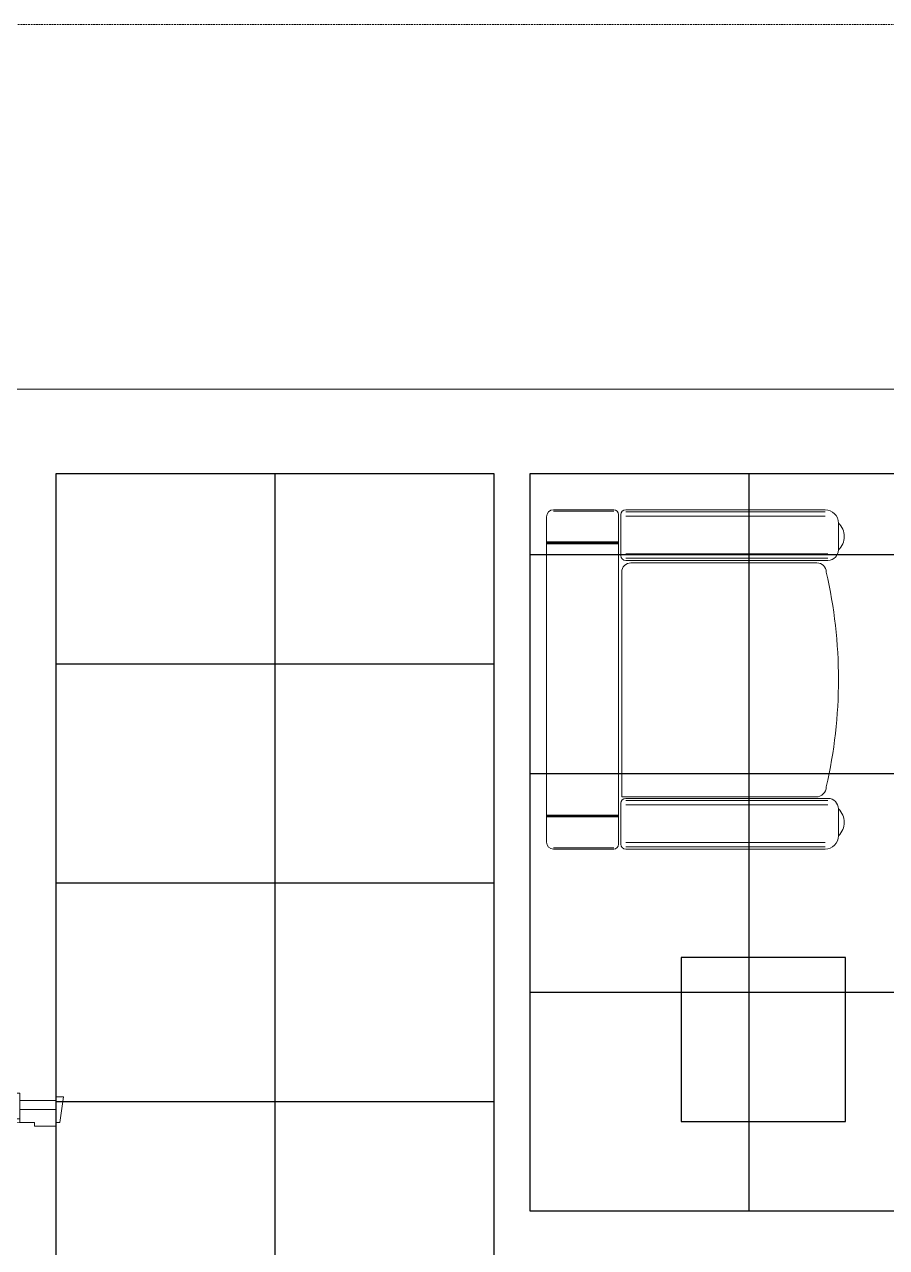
# Model space of a CAD drawing. Extents: x -178977 to 231842, y -29287 to 19916.
# Drawn here: x 1964 to 4327, y 6487 to 9840 of the extents above; entities that cross this region are included whole.
import ezdxf

# ---------------------------------------------------------------- set-up
doc = ezdxf.new("R2010")
doc.units = 0
doc.header["$LTSCALE"] = 0.25
doc.linetypes.add('01-First Floor-FUR$0$HIDDEN', pattern=[9.525, 6.35, -3.175])
doc.linetypes.add('DASHDOT', pattern=[25.4, 12.7, -6.35, 0, -6.35])
doc.layers.add('01-First Floor-FUR$0$FALSE CEILING', color=251, linetype='Continuous')
for name, color, linetype, lineweight in [('01-First Floor-FUR$0$LOADING', 253, 'Continuous', 5), ('01-First Floor-FUR$0$Proj', 251, 'Continuous', 5), ('01-First Floor-FUR$0$Walls', 251, 'Continuous', 5), ('01-First Floor-FUR$0$Wooden Joinery', 251, 'Continuous', 5), ('E-LITE-CLNG-CNDT', 6, 'DASHDOT', 35)]:
    doc.layers.add(name, color=color, linetype=linetype, lineweight=lineweight)

# ---------------------------------------------------------------- blocks, each defined once
blk = doc.blocks.new('01-First Floor-FUR$0$A$C72370EFE')
at = {"layer": '01-First Floor-FUR$0$Wooden Joinery'}
for p, q in [((-0.01, -0.03), (-0.01, -0.07)), ((0, -0.03), (-0.01, -0.03)), ((0.04, -0.03), (0.05, -0.03)), ((0.05, -0.03), (0.05, -0.07)), ((-0.01, -0.04), (-0.02, -0.04)), ((-0.01, -0.06), (-0.02, -0.06)), ((0.05, -0.04), (0.06, -0.04)), ((0.05, -0.06), (0.06, -0.06)), ((-0.05, -0.07), (-0.05, -0.16)), ((-0.03, -0.07), (-0.03, -0.16)), ((0, -0.07), (-0.01, -0.07)), ((0.04, -0.07), (0.05, -0.07)), ((0.07, -0.07), (0.07, -0.16)), ((0.09, -0.07), (0.09, -0.16)), ((-0.01, -0.17), (-0.02, -0.17)), ((-0.01, -0.19), (-0.02, -0.19)), ((-0.01, -0.17), (-0.01, -0.19)), ((0.05, -0.17), (0.06, -0.17)), ((0.05, -0.17), (0.05, -0.19)), ((0.05, -0.19), (0.06, -0.19))]:
    blk.add_line(p, q, dxfattribs=at)
for centre, radius, start, end in [((-0.02, -0.07), 0.03, 90, 180), ((-0.02, -0.07), 0.01, 90, 180), ((0.06, -0.07), 0.03, 0, 90), ((0.06, -0.07), 0.01, 0, 90), ((-0.02, -0.16), 0.03, 180, 270), ((-0.02, -0.16), 0.01, 180, 270), ((0.06, -0.16), 0.01, 270, 0), ((0.06, -0.16), 0.03, 270, 0)]:
    blk.add_arc(centre, radius, start, end, dxfattribs=at)
blk = doc.blocks.new('01-First Floor-FUR$0$A$C5FCA3E6B')
at = {"layer": '01-First Floor-FUR$0$Wooden Joinery'}
for points in [[(80, 858.9), (80, 868.9), (10, 878.9), (10, 858.9)], [(840, 858.9), (840, 868.9), (910, 878.9), (910, 858.9)], [(70, 758.9), (70, 748.9), (0, 738.9), (0, 758.9)], [(120, 758.9), (120, 0), (80, 0), (80, 758.9)], [(850, 758.9), (850, 748.9), (920, 738.9), (920, 758.9)]]:
    blk.add_lwpolyline(points, close=True, dxfattribs=at)
for points in [[(45, 758.9), (45, 858.9), (20, 858.9), (20, 758.9), (45, 758.9)], [(45, 758.9), (80, 758.9), (80, 798.9), (90, 798.9), (90, 858.9), (45, 858.9), (45, 758.9)], [(875, 758.9), (840, 758.9), (840, 798.9), (830, 798.9), (830, 858.9), (875, 858.9), (875, 758.9)], [(875, 758.9), (875, 858.9), (900, 858.9), (900, 758.9), (875, 758.9)]]:
    blk.add_lwpolyline(points, dxfattribs=at)
blk.add_arc((80, 758.9), 760, 273.0171, 0, dxfattribs=at)
at = {"layer": '01-First Floor-FUR$0$Wooden Joinery', "xscale": 999.9999999998854, "yscale": 999.9999999998854, "zscale": 999.9999999998854, "rotation": 180}
blk.add_blockref('01-First Floor-FUR$0$A$C72370EFE', (120, 0), dxfattribs=at)
blk = doc.blocks.new('01-First Floor-FUR$0$single seat')
at = {"layer": '01-First Floor-FUR$0$LOADING'}
for p, q in [((-972558.1, -381684), (-972723.2, -381684)), ((-971978.9, -381684), (-972525.2, -381684)), ((-972742.2, -381703.1), (-972742.2, -382595.5)), ((-972558.1, -381687.4), (-972723.2, -381687.4)), ((-972544.8, -381697.3), (-972544.8, -382601.1)), ((-972538.5, -381697.3), (-972538.5, -381809.5)), ((-971978.9, -381689.9), (-972525.2, -381689.9)), ((-971978.9, -381701.7), (-972525.2, -381701.7)), ((-971942.2, -381720.6), (-971942.2, -381794)), ((-972544.8, -381772.1), (-972742.2, -381772.1)), ((-972544.8, -381774.6), (-972742.2, -381774.6)), ((-972544.8, -381777.1), (-972742.2, -381777.1)), ((-971971, -381805.1), (-972525.2, -381805.1)), ((-971971, -381816.9), (-972525.2, -381816.9)), ((-971971, -381822.8), (-972525.2, -381822.8)), ((-972001, -381829.5), (-972511, -381829.5)), ((-972536.4, -381854.9), (-972536.4, -382471.4)), ((-972538.5, -382600.9), (-972538.5, -382488.7)), ((-972536.4, -382471.4), (-972003.7, -382471.4)), ((-971971, -382475.4), (-972525.2, -382475.4)), ((-971971, -382481.3), (-972525.2, -382481.3)), ((-972544.8, -382521), (-972742.2, -382521)), ((-971971, -382493.1), (-972525.2, -382493.1)), ((-971942.2, -382577.6), (-971942.2, -382504.2)), ((-972544.8, -382523.6), (-972742.2, -382523.6)), ((-972544.8, -382526.1), (-972742.2, -382526.1)), ((-972558.1, -382610.8), (-972723.2, -382610.8)), ((-972558.1, -382614.2), (-972723.2, -382614.2)), ((-971978.9, -382596.4), (-972525.2, -382596.4)), ((-971978.9, -382608.3), (-972525.2, -382608.3)), ((-971978.9, -382614.2), (-972525.2, -382614.2))]:
    blk.add_line(p, q, dxfattribs=at)
for centre, radius, start, end in [((-972723.2, -381703.1), 19.1, 90, 180), ((-972558.1, -381697.3), 13.3, 0, 90), ((-972525.2, -381697.3), 13.3, 90, 180), ((-971978.9, -381720.6), 36.6, 0, 90), ((-971976, -381757.3), 49.9, 312.6462, 47.3538), ((-972525.2, -381809.5), 13.3, 180, 270), ((-971971, -381794), 28.8, 270, 0), ((-972511, -381854.9), 25.3, 90, 180), ((-972001, -381854.9), 25.3, 0, 90), ((-973252.2, -382149.1), 1310, 347.0217, 12.9783), ((-972003.7, -382443.3), 28.1, 270, 0), ((-972525.2, -382488.7), 13.3, 90, 180), ((-971971, -382504.2), 28.8, 0, 90), ((-971976, -382540.9), 49.9, 312.6462, 47.3538), ((-971978.9, -382577.6), 36.6, 270, 0), ((-972723.2, -382595.1), 19.1, 180, 270), ((-972558.1, -382600.9), 13.3, 270, 0), ((-972525.2, -382600.9), 13.3, 180, 270)]:
    blk.add_arc(centre, radius, start, end, dxfattribs=at)
blk = doc.blocks.new('01-First Floor-FUR')
at = {"layer": '01-First Floor-FUR$0$FALSE CEILING', "linetype": 'Continuous'}
for p, q in [((2651, 2686.9), (2651, 8608.6)), ((3950.4, 6586.9), (3950.4, 8609.1)), ((3350.4, 8386.9), (8296.4, 8386.9)), ((2051, 8086.9), (3250.4, 8086.9)), ((3350.4, 7786.9), (8296.4, 7786.9)), ((2051, 7486.9), (3250.4, 7486.9)), ((3350.4, 7186.9), (8296.4, 7186.9)), ((2051, 6886.9), (3250.4, 6886.9))]:
    blk.add_line(p, q, dxfattribs=at)
at = {"layer": '01-First Floor-FUR$0$FALSE CEILING'}
for points in [[(3250.4, 2686.9), (2051, 2686.9), (2051, 8608.6), (3250.4, 8608.6)], [(3350.4, 8609.1), (8296.4, 8609.1), (8296.4, 6586.9), (3350.4, 6586.9)]]:
    blk.add_lwpolyline(points, close=True, dxfattribs=at)
at = {"layer": '01-First Floor-FUR$0$FALSE CEILING', "elevation": -0.1}
blk.add_lwpolyline([(3764.3, 6832.1), (4214.3, 6832.1), (4214.3, 7282.1), (3764.3, 7282.1)], close=True, dxfattribs=at)
at = {"layer": '01-First Floor-FUR$0$LOADING', "elevation": -0.1}
blk.add_lwpolyline([(3764.3, 6832.1), (4214.3, 6832.1), (4214.3, 7282.1), (3764.3, 7282.1)], close=True, dxfattribs=at)
at = {"layer": '01-First Floor-FUR$0$Proj', "linetype": '01-First Floor-FUR$0$HIDDEN', "ltscale": 3}
blk.add_lwpolyline([(48606, 9840), (-2814, 9840), (-2814, -14060), (48606, -14060)], dxfattribs=at)
blk.add_lwpolyline([(48606, 9840), (-2814, 9840), (-2814, -14060), (48606, -14060)], dxfattribs=at)
at = {"layer": '01-First Floor-FUR$0$Walls'}
for p, q in [((6036.2, 8840), (-1414, 8840)), ((3250.4, 8609.1, 0), (2051, 8608.6, 0)), ((2051, 8608.6), (2051, 6890)), ((3250.4, 8609.1), (3250.4, 3886.9)), ((5386, 8610), (3350.4, 8609.1, 0)), ((3350.4, 8609.1), (3350.4, 6586.9)), ((1951, 6890), (2051, 6890)), ((3350.4, 6586.9), (7216.4, 6586.9))]:
    blk.add_line(p, q, dxfattribs=at)
at = {"layer": '01-First Floor-FUR$0$LOADING'}
blk.add_blockref('01-First Floor-FUR$0$single seat', (976137.3, 390193.5, -0.1), dxfattribs=at)
at = {"layer": '01-First Floor-FUR$0$Wooden Joinery', "xscale": -1, "rotation": 270}
blk.add_blockref('01-First Floor-FUR$0$A$C5FCA3E6B', (1192.1, 5990), dxfattribs=at)

msp = doc.modelspace()

# ---------------------------------------------------------------- block references
at = {"layer": 'E-LITE-CLNG-CNDT'}
msp.add_blockref('01-First Floor-FUR', (0, 0), dxfattribs=at)

doc.saveas('drawing.dxf')
